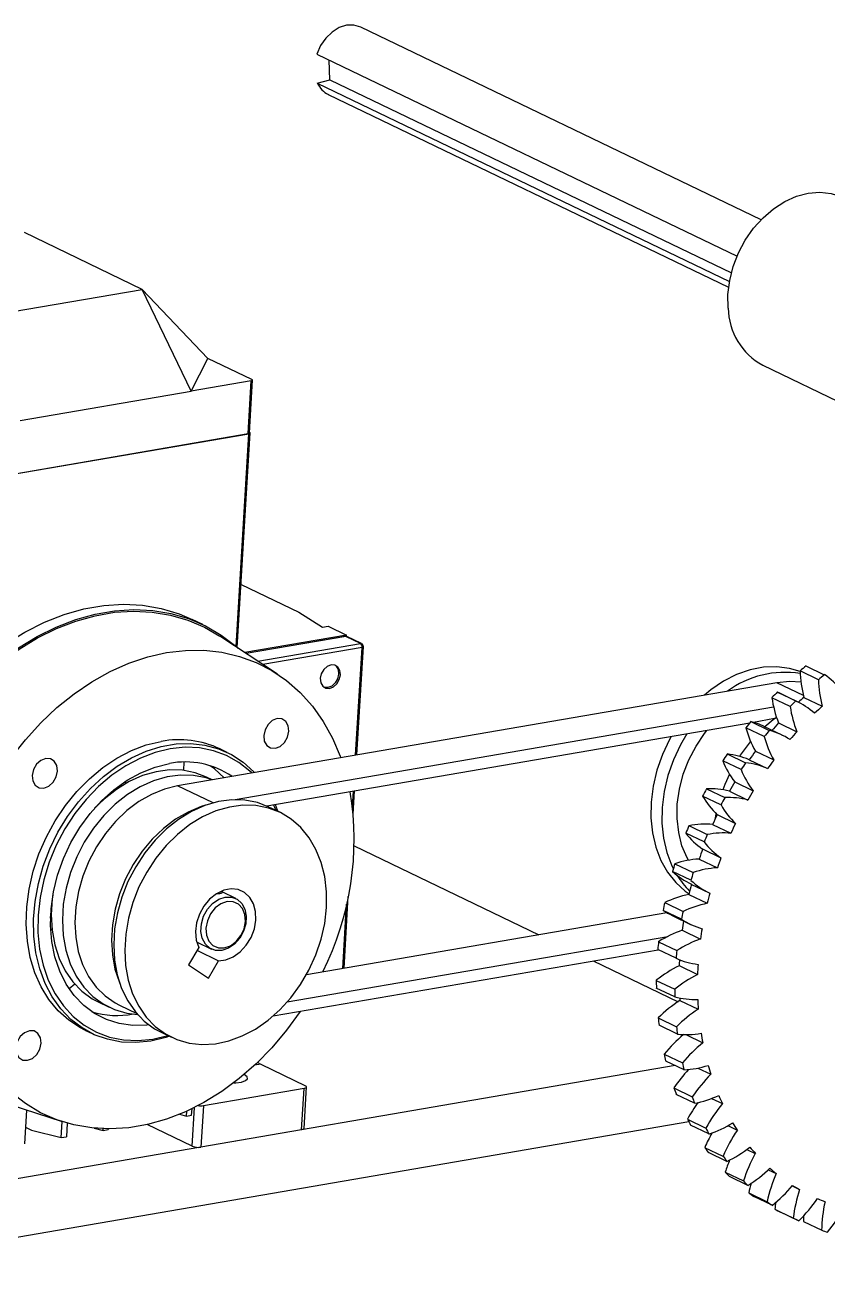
# Model space of a CAD drawing. Header units: millimetres. Extents: x 15 to 415, y 5 to 292.
# Drawn here: x 139.5 to 203.8, y 73.2 to 173.8 of the extents above; entities that cross this region are included whole.
import ezdxf

# ---------------------------------------------------------------- set-up
doc = ezdxf.new("R2010")
doc.units = ezdxf.units.MM

msp = doc.modelspace()

# ---------------------------------------------------------------- linework, layer by layer
at = {"color": 7, "linetype": 'Continuous', "lineweight": 25}
for p, q in [((198.44, 158.23), (166.37, 173.66)), ((162.84, 171.5), (196.52, 155.3)), ((163.88, 169.45), (163.85, 171.02)), ((162.89, 169.17), (163.88, 169.45)), ((162.89, 169.17), (195.91, 153.29)), ((163.88, 169.45), (196.06, 153.97)), ((163.77, 168.26), (195.84, 152.82)), ((148.87, 152.65), (139.42, 157.2)), ((135.9, 150.42), (148.87, 152.65)), ((152.77, 144.49), (148.87, 152.65)), ((148.87, 152.65), (154.13, 147.12)), ((152.77, 144.49), (154.13, 147.12)), ((157.65, 145.43), (154.13, 147.12)), ((198.57, 146.57), (205.35, 143.31)), ((157.6, 145.32), (152.77, 144.49)), ((157.34, 141.1), (157.6, 145.32)), ((157.45, 141.15), (157.7, 145.38)), ((139.09, 142.14), (152.77, 144.49)), ((133.99, 137.06), (157.41, 141.09)), ((134, 137.08), (157.34, 141.1)), ((156.39, 124.05), (157.41, 141.09)), ((156.48, 123.96), (157.52, 141.15)), ((157.47, 141.2), (157.45, 141.21)), ((156.79, 129.01), (161.4, 126.79)), ((161.4, 126.79), (163.3, 125.58)), ((153.73, 125.79), (152.85, 126.21)), ((159.69, 121.83), (155.07, 124.88)), ((165.22, 124.95), (157.08, 123.55)), ((165.11, 124.85), (157.18, 123.49)), ((165.17, 124.85), (157.2, 123.48)), ((163.3, 125.58), (163.75, 125.66)), ((163.75, 125.66), (165.22, 124.95)), ((166.34, 124.28), (165.17, 124.85)), ((165.22, 124.85), (165.22, 124.95)), ((166.44, 124.27), (165.26, 124.83)), ((158.12, 122.87), (166.34, 124.28)), ((166.47, 123.97), (158.52, 122.6)), ((165.96, 115.34), (166.47, 123.97)), ((166.06, 115.36), (166.58, 124.03)), ((203.04, 121.38), (201.57, 122.09)), ((202.04, 122.49), (203.51, 121.78)), ((199.71, 121.14), (151.69, 112.88)), ((201.83, 120.12), (199.71, 121.14)), ((200.78, 119.23), (199.31, 119.94)), ((199.75, 120.39), (201.22, 119.68)), ((199.88, 120.33), (199.75, 120.39)), ((201.34, 119.62), (199.88, 120.33)), ((201.87, 119.96), (203.34, 119.25)), ((199.45, 119.18), (156.32, 111.76)), ((197.54, 117.91), (158.84, 111.26)), ((197.63, 118.03), (199.1, 117.32)), ((199.53, 118.26), (197.84, 117.96)), ((199.84, 117.92), (201.31, 117.21)), ((198.7, 116.82), (197.23, 117.52)), ((200.13, 116.94), (198.66, 117.64)), ((155.68, 115.55), (155.09, 115.84)), ((152.2, 114.77), (152.16, 114.12)), ((196.84, 114.18), (195.37, 114.88)), ((195.73, 115.43), (197.2, 114.72)), ((196.78, 115.33), (196.72, 115.24)), ((197.49, 114.96), (198.96, 114.26)), ((197.99, 115.65), (199.46, 114.95)), ((146.27, 112.3), (146.92, 112.69)), ((146.92, 112.69), (146.93, 112.82)), ((146.92, 112.69), (146.93, 112.69)), ((147.55, 113.07), (147.56, 113.26)), ((154.55, 111.51), (151.69, 112.88)), ((154.47, 113.36), (154.01, 113.58)), ((196.34, 113.19), (197.81, 112.48)), ((165.71, 111.19), (165.78, 112.45)), ((165.77, 110.6), (165.88, 112.47)), ((195.23, 111.35), (193.76, 112.05)), ((194.06, 112.63), (195.53, 111.93)), ((195.91, 112.45), (197.38, 111.74)), ((159.89, 110.76), (159.01, 111.18)), ((192.66, 109.69), (194.13, 108.98)), ((194.56, 109.79), (196.03, 109.08)), ((194.92, 110.57), (196.39, 109.86)), ((193.88, 108.38), (192.41, 109.08)), ((165.85, 108.06), (180.63, 100.95)), ((193.76, 107.82), (195.23, 107.11)), ((193.47, 107.01), (194.94, 106.31)), ((192.82, 105.31), (191.35, 106.01)), ((191.54, 106.63), (193.01, 105.93)), ((192.82, 105.01), (194.29, 104.31)), ((154.97, 104.22), (154.82, 104.2)), ((154.97, 104.22), (154.98, 104.33)), ((155.27, 104.31), (155.28, 104.47)), ((156.35, 103.86), (155.28, 104.38)), ((165.03, 98.27), (165.37, 104.02)), ((192.66, 104.17), (194.12, 103.47)), ((162.02, 97.75), (190.88, 102.72)), ((164.93, 98.25), (165.24, 103.39)), ((192.07, 102.19), (190.6, 102.89)), ((190.73, 103.52), (192.2, 102.81)), ((141.51, 102.09), (141.55, 102.12)), ((141.55, 102.12), (141.52, 102.41)), ((141.55, 102.12), (141.59, 102.09)), ((191.31, 102.49), (192.78, 101.78)), ((141.53, 101.34), (141.64, 101.43)), ((160.48, 95.57), (190.97, 100.81)), ((192.12, 101.31), (193.59, 100.6)), ((153.39, 99.92), (152.58, 98.54)), ((153.22, 100.37), (154.4, 99.8)), ((153.25, 99.7), (154.97, 98.87)), ((159.35, 94.44), (190.21, 99.74)), ((191.64, 99.06), (190.17, 99.77)), ((190.23, 100.39), (191.7, 99.68)), ((154.16, 97.48), (154.97, 98.87)), ((185, 98.85), (191.79, 95.58)), ((152.58, 98.54), (154.16, 97.48)), ((191.89, 98.47), (193.35, 97.76)), ((143.47, 96.99), (143.01, 96.62)), ((190.05, 97.29), (191.52, 96.59)), ((191.52, 95.98), (190.05, 96.68)), ((191.94, 95.68), (193.41, 94.98)), ((145.34, 95.56), (146.22, 95.14)), ((147.03, 95.31), (148.42, 94.64)), ((190.2, 94.28), (191.67, 93.57)), ((191.74, 92.98), (190.27, 93.69)), ((144.26, 93.31), (144.84, 93.03)), ((149.71, 92.59), (150.91, 92.88)), ((150.33, 93.16), (151.22, 92.73)), ((192.42, 92.95), (193.77, 92.3)), ((158.36, 90.57), (157.86, 90.49)), ((158.36, 90.57), (161.93, 88.85)), ((190.67, 91.39), (192.14, 90.68)), ((192.27, 90.13), (190.8, 90.83)), ((191.56, 90.47), (118.85, 77.96)), ((193.38, 90.27), (194.42, 89.77)), ((161.83, 88.64), (153.76, 87.25)), ((161.63, 85.32), (161.83, 88.64)), ((161.83, 85.43), (162.03, 88.75)), ((191.46, 88.67), (192.93, 87.97)), ((137.17, 87.69), (142.44, 85.98)), ((193.12, 87.45), (191.65, 88.15)), ((194.48, 87.84), (195.34, 87.42)), ((139.6, 86.9), (139.44, 84.19)), ((151.85, 86.56), (152.41, 86.42)), ((152.41, 86.42), (152.44, 86.81)), ((152.82, 86.49), (152.85, 87.01)), ((152.87, 84), (153.05, 87.1)), ((153.76, 87.25), (153.56, 83.93)), ((192.65, 85.96), (118.56, 73.22)), ((139.52, 85.52), (139.99, 85.29)), ((142.38, 84.69), (142.45, 85.97)), ((142.85, 85.85), (142.79, 84.76)), ((152.87, 84), (149.27, 85.74)), ((152.41, 86.42), (152.82, 86.49)), ((192.55, 86.16), (194.02, 85.46)), ((194.27, 84.99), (192.8, 85.69)), ((195.78, 85.66), (196.54, 85.29)), ((139.99, 85.29), (142.38, 84.69)), ((142.38, 84.69), (142.79, 84.76)), ((145.01, 85.45), (145.72, 85.27)), ((145.72, 85.27), (145.73, 85.4)), ((145.72, 85.27), (146.13, 85.34)), ((146.13, 85.39), (146.13, 85.34)), ((161.63, 85.32), (153.56, 83.93)), ((193.92, 83.91), (195.39, 83.2)), ((197.3, 83.74), (197.98, 83.42)), ((195.7, 82.78), (194.23, 83.49)), ((195.57, 81.93), (197.04, 81.22)), ((197.39, 80.87), (195.92, 81.57)), ((199.02, 82.12), (199.65, 81.82)), ((200.92, 80.82), (201.52, 80.53)), ((197.45, 80.27), (198.92, 79.56)), ((199.32, 79.27), (197.85, 79.98)), ((199.55, 78.95), (201.02, 78.24)), ((201.46, 78.02), (199.99, 78.72)), ((201.83, 77.98), (203.3, 77.27))]:
    msp.add_line(p, q, dxfattribs=at)
at = {"color": 7, "linetype": 'Continuous', "lineweight": 25, "flags": 128}
for points in [[(166.37, 173.66), (166.37, 173.67), (165.82, 173.82), (165.24, 173.81), (164.64, 173.62), (164.07, 173.27), (163.56, 172.78), (163.14, 172.18), (162.84, 171.5)], [(195.8, 151.15), (195.79, 152.24), (195.93, 153.36), (196.21, 154.48), (196.63, 155.57), (197.18, 156.6), (197.84, 157.55), (198.6, 158.39), (199.44, 159.11), (200.34, 159.69), (201.27, 160.11), (202.22, 160.36), (203.15, 160.43), (204.06, 160.33), (204.9, 160.06), (205.03, 160)], [(157.6, 145.32), (157.63, 145.33), (157.66, 145.34), (157.68, 145.35), (157.7, 145.37), (157.7, 145.38), (157.69, 145.4), (157.68, 145.41), (157.65, 145.43)], [(157.45, 141.15), (157.44, 141.14), (157.43, 141.13), (157.41, 141.12), (157.38, 141.11), (157.34, 141.1)], [(157.41, 141.09), (157.45, 141.1), (157.48, 141.11), (157.5, 141.12), (157.51, 141.14), (157.52, 141.15), (157.51, 141.17), (157.49, 141.18), (157.47, 141.2)], [(132.66, 119.27), (133.75, 120.57), (135.07, 121.93), (136.47, 123.17), (137.94, 124.26), (139.46, 125.2), (141.02, 125.99), (142.6, 126.61), (144.19, 127.05), (145.78, 127.33), (147.35, 127.42), (148.89, 127.34), (150.39, 127.08), (151.83, 126.65), (152.85, 126.21)], [(133.61, 118.94), (134.83, 120.37), (136.14, 121.68), (137.52, 122.88), (138.96, 123.93), (140.45, 124.84), (141.98, 125.6), (143.53, 126.2), (145.09, 126.63), (146.65, 126.9), (148.19, 127), (149.7, 126.93), (151.16, 126.68), (152.57, 126.27), (153.92, 125.7), (155.18, 124.96), (156.36, 124.07), (156.55, 123.9)], [(133.68, 118.86), (134.89, 120.28), (136.19, 121.59), (137.57, 122.78), (139, 123.82), (140.48, 124.73), (142, 125.48), (143.54, 126.08), (145.09, 126.51), (146.63, 126.78), (148.16, 126.87), (149.66, 126.8), (151.12, 126.56), (152.52, 126.15), (153.86, 125.58), (155.07, 124.88)], [(165.17, 124.85), (165.14, 124.85), (165.11, 124.85)], [(166.47, 123.97), (166.51, 123.98), (166.54, 123.99), (166.56, 124), (166.57, 124.02), (166.58, 124.03)], [(138.37, 115.11), (139.5, 116.57), (140.73, 117.92), (142.03, 119.15), (143.4, 120.25), (144.82, 121.22), (146.29, 122.04), (147.79, 122.7), (149.3, 123.21), (150.82, 123.56), (150.82, 123.56)], [(150.82, 123.56), (152.32, 123.73), (153.81, 123.74), (155.25, 123.58), (156.65, 123.25), (157.99, 122.76), (159.25, 122.11), (160.43, 121.31), (161.52, 120.35), (162.5, 119.26), (163.36, 118.04), (164.11, 116.7), (164.73, 115.26), (164.78, 115.14)], [(164.74, 121.76), (164.7, 122.12), (164.54, 122.39), (164.29, 122.55), (163.99, 122.57), (163.67, 122.45), (163.4, 122.2), (163.2, 121.86), (163.12, 121.49), (163.16, 121.13), (163.32, 120.85), (163.57, 120.69), (163.87, 120.67), (164.18, 120.8), (164.46, 121.05), (164.65, 121.39), (164.74, 121.76)], [(164.29, 122.56), (164.39, 122.46), (164.55, 122.19), (164.59, 121.83), (164.51, 121.46), (164.31, 121.12), (164.04, 120.87), (163.72, 120.75), (163.42, 120.76)], [(201.57, 122.04), (200.73, 122.29), (199.7, 122.42), (198.64, 122.38), (197.56, 122.17), (196.48, 121.79), (195.43, 121.25), (194.41, 120.56), (193.9, 120.14)], [(201.64, 121.18), (200.75, 121.24), (199.71, 121.14)], [(160.61, 117.25), (160.56, 117.69), (160.37, 118.04), (160.06, 118.24), (159.68, 118.26), (159.28, 118.1), (158.94, 117.79), (158.7, 117.37), (158.6, 116.9), (158.64, 116.46), (158.84, 116.11), (159.15, 115.91), (159.53, 115.89), (159.92, 116.04), (160.27, 116.36), (160.51, 116.78), (160.61, 117.25)], [(199.68, 118.36), (199.41, 118.16), (198.74, 117.6)], [(191.23, 116.83), (191.1, 116.59), (190.54, 115.38), (190.1, 114.13), (189.8, 112.85), (189.63, 111.57), (189.62, 110.31), (189.74, 109.1), (190.01, 107.96), (190.42, 106.9), (190.95, 105.95), (191.61, 105.12), (192.37, 104.43), (192.67, 104.22)], [(192.5, 117.04), (191.99, 116.17), (191.42, 114.96), (190.98, 113.7), (190.68, 112.42), (190.52, 111.14), (190.5, 109.89), (190.62, 108.68), (190.89, 107.53), (191.3, 106.48), (191.42, 106.23)], [(192.63, 106.91), (192.51, 107.12), (192.1, 108.08), (191.84, 109.13), (191.71, 110.25), (191.73, 111.42), (191.9, 112.61), (192.21, 113.8), (192.65, 114.95), (193.23, 116.05), (193.91, 117.08), (194.1, 117.32)], [(144.26, 93.31), (143.93, 93.48), (142.99, 94.09), (142.14, 94.85), (141.39, 95.75), (140.76, 96.77), (140.26, 97.9), (139.89, 99.13), (139.66, 100.43), (139.56, 101.79), (139.61, 103.19), (139.8, 104.61), (140.13, 106.03), (140.59, 107.42), (141.18, 108.78), (141.89, 110.08), (142.71, 111.3), (143.63, 112.43), (144.63, 113.44), (145.7, 114.34), (146.83, 115.09), (148, 115.7), (149.19, 116.15), (150.39, 116.44)], [(149.55, 92.43), (148.36, 92.31), (147.2, 92.35), (146.08, 92.57), (145.02, 92.94), (144.04, 93.48), (143.14, 94.17), (142.34, 95), (141.65, 95.96), (141.08, 97.04), (140.65, 98.22), (140.34, 99.49), (140.18, 100.82), (140.16, 102.2), (140.28, 103.62), (140.54, 105.04), (140.93, 106.45), (141.46, 107.83), (142.11, 109.16), (142.88, 110.42), (143.75, 111.59), (144.71, 112.67), (145.75, 113.62), (146.85, 114.45), (148, 115.13), (149.18, 115.66), (150.38, 116.03), (151.57, 116.24), (152.75, 116.27), (153.89, 116.14), (154.98, 115.85), (156.01, 115.39), (156.95, 114.77), (157.8, 114.01), (157.86, 113.95)], [(157.64, 113.91), (157.49, 114.05), (156.6, 114.75), (155.62, 115.31), (154.57, 115.69), (153.45, 115.92), (152.29, 115.97), (151.11, 115.85), (149.91, 115.56), (148.72, 115.1), (147.56, 114.49), (146.43, 113.72), (145.37, 112.82), (144.38, 111.79), (143.47, 110.66), (142.67, 109.43), (141.98, 108.12), (141.41, 106.75), (140.98, 105.35), (140.68, 103.93), (140.52, 102.52), (140.51, 101.13), (140.64, 99.79), (140.92, 98.51), (141.33, 97.31), (141.88, 96.22), (142.55, 95.24), (143.33, 94.39), (144.22, 93.69), (145.2, 93.14), (146.25, 92.75), (147.37, 92.52), (148.52, 92.47), (149.71, 92.59), (149.71, 92.59)], [(197.61, 116.43), (197.57, 116.39), (196.78, 115.33)], [(141.13, 115.07), (140.74, 114.91), (140.39, 114.6), (140.15, 114.18), (140.05, 113.71), (140.1, 113.27), (140.29, 112.92), (140.6, 112.72), (140.99, 112.7), (141.38, 112.85), (141.72, 113.17), (141.96, 113.59), (142.07, 114.06), (142.02, 114.5), (141.82, 114.85), (141.51, 115.05), (141.13, 115.07)], [(149.4, 93.72), (149.22, 93.7), (148.1, 93.68), (147.02, 93.83), (145.99, 94.15), (145.04, 94.64), (144.18, 95.28), (143.42, 96.07), (142.77, 96.99), (142.25, 98.04), (141.86, 99.18), (141.61, 100.41), (141.51, 101.7), (141.56, 103.03), (141.75, 104.38), (142.08, 105.73), (142.55, 107.05), (143.14, 108.33), (143.86, 109.54), (144.68, 110.66), (145.6, 111.67), (146.6, 112.57), (147.66, 113.32), (148.76, 113.93), (149.9, 114.38), (151.04, 114.66)], [(154.44, 113.36), (153.98, 113.51), (152.98, 113.7), (151.93, 113.73), (150.85, 113.59), (149.77, 113.28), (148.7, 112.8), (147.67, 112.17), (146.69, 111.4), (145.78, 110.5), (144.95, 109.48), (144.22, 108.37)], [(154.01, 113.58), (153.1, 113.93), (152.1, 114.13), (151.04, 114.16), (149.97, 114.01), (148.89, 113.7), (147.82, 113.22), (146.79, 112.59), (145.81, 111.82), (145.04, 111.08)], [(155.42, 113.53), (154.64, 114.24), (154.31, 114.47)], [(195.91, 113.82), (195.53, 112.98), (195.37, 112.56)], [(151.69, 112.88), (150.64, 112.62), (149.6, 112.19), (148.59, 111.61), (147.62, 110.89), (146.73, 110.03), (145.91, 109.06), (145.19, 107.99), (144.59, 106.84), (144.1, 105.64), (143.75, 104.41), (143.53, 103.17), (143.46, 101.94), (143.53, 100.74), (143.74, 99.6), (144.09, 98.55), (144.57, 97.59), (145.17, 96.75), (145.89, 96.04), (146.7, 95.48), (147.03, 95.31)], [(159.01, 111.18), (158.1, 111.53), (157.09, 111.73), (156.04, 111.75), (154.96, 111.61), (153.88, 111.3), (152.82, 110.82), (151.78, 110.19), (150.8, 109.42), (149.89, 108.52), (149.06, 107.5), (148.34, 106.39)], [(153.94, 111.32), (153.58, 111.21), (152.54, 110.78), (151.52, 110.2), (150.56, 109.47), (149.66, 108.61), (148.85, 107.64), (148.13, 106.58), (147.52, 105.43), (147.04, 104.23), (146.69, 103), (146.47, 101.75), (146.4, 100.52), (146.47, 99.33), (146.68, 98.19), (147.03, 97.13), (147.07, 97.03)], [(149.22, 105.97), (148.6, 104.78), (148.11, 103.54), (147.75, 102.27), (147.54, 100.99), (147.46, 99.72), (147.53, 98.49), (147.74, 97.32), (148.09, 96.22), (148.58, 95.23), (149.19, 94.35), (149.91, 93.6), (150.73, 93), (151.64, 92.55), (152.62, 92.27), (153.65, 92.16), (154.72, 92.21), (155.8, 92.44), (156.87, 92.84), (157.93, 93.39), (158.94, 94.09), (159.88, 94.93), (160.76, 95.89), (161.54, 96.96), (162.21, 98.11), (162.76, 99.33), (163.19, 100.58), (163.48, 101.86), (163.62, 103.14), (163.63, 104.39), (163.49, 105.6), (163.2, 106.74), (162.78, 107.78), (162.24, 108.72), (161.57, 109.54), (160.79, 110.21), (159.93, 110.74), (158.98, 111.1), (157.97, 111.3), (156.92, 111.33), (155.85, 111.18), (154.77, 110.87), (153.7, 110.4), (152.67, 109.77), (151.68, 108.99), (150.77, 108.09), (149.94, 107.08), (149.22, 105.97)], [(159.58, 110.91), (159.49, 111.13), (159.39, 111.35)], [(159.51, 111.37), (159.68, 110.96), (159.72, 110.84)], [(194.83, 110.66), (194.79, 110.44), (194.75, 110.19)], [(144.22, 108.37), (143.61, 107.18), (143.12, 105.94), (142.76, 104.67), (142.54, 103.39), (142.47, 102.12), (142.53, 100.89), (142.75, 99.72), (143.1, 98.62), (143.58, 97.63), (144.19, 96.75), (144.91, 96), (145.74, 95.4), (146.65, 94.95), (147.63, 94.67), (148.48, 94.57)], [(148.34, 106.39), (147.72, 105.21), (147.23, 103.97), (146.87, 102.69), (146.65, 101.41), (146.58, 100.14), (146.65, 98.91), (146.86, 97.74), (147.21, 96.65), (147.7, 95.65), (148.31, 94.77), (149.03, 94.02), (149.85, 93.42), (150.33, 93.16)], [(141.7, 104.13), (141.66, 103.82), (141.58, 102.55), (141.65, 101.32), (141.87, 100.14), (142.22, 99.05), (142.7, 98.05), (143.31, 97.17), (144.03, 96.43), (144.86, 95.82), (145.34, 95.56)], [(154.97, 98.87), (155.56, 98.94), (156.16, 99.18), (156.71, 99.57), (157.2, 100.1), (157.58, 100.72), (157.85, 101.41), (157.97, 102.12), (157.95, 102.8), (157.78, 103.42), (157.48, 103.94), (157.06, 104.33), (156.55, 104.56), (155.98, 104.62), (155.39, 104.51), (154.8, 104.23), (154.26, 103.8), (153.8, 103.24), (153.44, 102.6), (153.21, 101.9), (153.13, 101.2), (153.18, 100.52), (153.39, 99.92)], [(155.25, 99.69), (154.74, 99.69), (154.29, 99.86), (153.92, 100.2), (153.67, 100.66), (153.56, 101.22), (153.6, 101.82), (153.78, 102.43), (154.09, 102.99), (154.5, 103.46), (154.99, 103.79), (155.51, 103.97), (156.01, 103.97), (156.47, 103.79), (156.83, 103.46), (157.08, 103), (157.19, 102.44), (157.16, 101.83), (156.98, 101.23), (156.67, 100.67), (156.25, 100.2), (155.77, 99.87), (155.25, 99.69)], [(155.44, 99.89), (155.93, 100.07), (156.39, 100.4), (156.76, 100.88), (157.02, 101.43), (157.13, 102.02), (157.09, 102.58), (156.89, 103.06), (156.57, 103.41), (156.15, 103.59), (155.66, 103.6), (155.17, 103.43), (154.71, 103.09), (154.34, 102.62), (154.09, 102.06), (153.97, 101.47), (154.02, 100.91), (154.21, 100.44), (154.53, 100.09), (154.96, 99.9), (155.44, 99.89)], [(161.52, 94.81), (161.51, 94.8), (160.43, 93.3), (159.25, 91.89), (157.98, 90.6), (156.64, 89.43), (155.25, 88.39), (153.8, 87.5), (152.32, 86.76), (150.81, 86.17), (149.29, 85.74), (147.78, 85.48), (146.28, 85.39), (144.82, 85.47), (143.39, 85.71), (142.02, 86.12), (140.72, 86.69), (139.5, 87.42), (138.37, 88.3)], [(138.74, 91.9), (138.79, 91.46), (138.98, 91.11), (139.29, 90.91), (139.67, 90.89), (140.07, 91.04), (140.41, 91.36), (140.65, 91.78), (140.76, 92.25), (140.71, 92.69), (140.51, 93.03), (140.2, 93.24), (139.82, 93.26), (139.43, 93.1), (139.08, 92.79), (138.84, 92.37), (138.74, 91.9)], [(151.05, 92.81), (150.75, 92.72), (149.55, 92.43)], [(156.2, 89.08), (156.36, 89.08), (156.82, 89.14), (157.14, 89.26), (157.3, 89.41), (157.26, 89.57), (157.03, 89.74)], [(161.83, 88.64), (161.9, 88.66), (161.96, 88.68), (162, 88.7), (162.02, 88.73), (162.03, 88.76), (162.02, 88.79), (161.98, 88.82), (161.93, 88.85)], [(161.83, 85.43), (161.82, 85.41), (161.8, 85.38), (161.76, 85.36), (161.7, 85.34), (161.63, 85.32)], [(201.85, 78.41), (201.84, 78.26), (201.83, 77.98)]]:
    msp.add_lwpolyline(points, dxfattribs=at)
at = {"color": 7, "linetype": 'Continuous', "lineweight": 25}
for centre, radius, start, end in [((164.6, 169.93), 1.86, 203.8352, 243.7961), ((201.13, 151.25), 5.33, 181.1227, 241.3335), ((165.15, 124.61), 0.25, 64.305, 99.7604), ((165.19, 124.69), 0.154, 64.7694, 100.7096), ((166.15, 124.01), 0.332, 352.9515, 53.6585), ((166.37, 124.13), 0.154, 64.7694, 100.7096), ((166.33, 124.04), 0.25, 356.5623, 64.305), ((200.33, 114.26), 7.71, 80.6483, 126.5255), ((220.65, 99.86), 29.29, 129.4363, 130.6384), ((211.46, 122.38), 9.89, 181.6769, 194.1918), ((222.12, 99.15), 29.29, 129.4363, 130.6384), ((200.07, 116.63), 6.2, 39.1412, 56.2479), ((212.93, 121.67), 9.89, 181.6769, 194.1918), ((222.1, 98.31), 31.42, 135.3403, 136.4876), ((208.18, 121.19), 8.96, 188.0352, 201.4051), ((220.49, 99.4), 27.74, 132.1643, 133.3344), ((223.57, 97.6), 31.42, 135.3403, 136.4876), ((209.65, 120.48), 8.96, 188.0352, 201.4051), ((198.76, 114.27), 5.94, 48.0295, 65.6207), ((222.01, 98.63), 27.82, 132.1657, 133.8543), ((223.39, 97.17), 33.15, 140.9992, 142.1062), ((196.1, 112.33), 5.9, 64.3216, 74.9588), ((221.82, 98.1), 29.6, 137.9484, 139.5686), ((205.05, 119.59), 8.09, 194.8229, 209.1428), ((224.86, 96.46), 33.15, 140.9992, 142.1062), ((206.52, 118.89), 8.09, 194.8229, 209.1428), ((197.58, 111.64), 5.88, 57.2628, 74.9732), ((223.29, 97.39), 29.6, 137.9484, 139.5686), ((151.82, 108.89), 7.68, 64.7466, 100.7324), ((152.3, 108.12), 6.67, 55.8596, 100.9092), ((224.36, 96.46), 34.34, 146.4857, 147.5669), ((202.15, 117.64), 7.32, 202.1049, 217.4144), ((195.11, 109.44), 6.02, 66.6497, 84.0921), ((225.83, 95.76), 34.34, 146.4857, 147.5669), ((196.58, 108.73), 6.02, 66.6497, 84.0921), ((222.87, 97.26), 30.94, 143.5193, 145.0921), ((224.34, 96.55), 30.94, 143.5193, 145.0921), ((203.62, 116.93), 7.32, 202.1049, 217.4144), ((223.55, 96.81), 31.76, 148.9506, 150.4963), ((142.19, 108.57), 23.65, 333.3889, 9.3313), ((224.85, 96.17), 34.91, 151.871, 152.9404), ((199.56, 115.39), 6.69, 209.9243, 226.1777), ((194.37, 106.29), 6.35, 75.9709, 92.8067), ((226.32, 95.47), 34.91, 151.871, 152.9404), ((195.84, 105.59), 6.35, 75.9709, 92.8067), ((225.02, 96.1), 31.76, 148.9506, 150.4963), ((201.03, 114.68), 6.69, 209.9243, 226.1777), ((224.76, 96.21), 34.81, 157.2249, 158.2963), ((193.97, 102.96), 6.85, 85.0224, 101.0126), ((223.74, 96.7), 31.98, 154.3126, 155.8513), ((225.21, 96), 31.98, 154.3126, 155.8513), ((197.3, 112.94), 6.23, 218.2845, 235.326), ((226.23, 95.5), 34.81, 157.2249, 158.2963), ((195.44, 102.25), 6.85, 85.0224, 101.0126), ((223.38, 96.85), 31.58, 159.6747, 161.2262), ((198.77, 112.24), 6.23, 218.2845, 235.326), ((193.95, 99.5), 7.53, 93.651, 108.6735), ((224.84, 96.14), 31.58, 159.6747, 161.2262), ((224.04, 96.46), 34.06, 162.6165, 163.7038), ((195.41, 110.38), 5.96, 227.1303, 244.6888), ((197.25, 109.14), 6.52, 211.8706, 225.9908), ((225.51, 95.75), 34.06, 162.6165, 163.7038), ((195.42, 98.8), 7.53, 93.651, 108.6735), ((222.44, 97.13), 30.6, 165.1062, 166.6907), ((196.88, 109.67), 5.96, 227.1303, 244.6888), ((194.35, 96.02), 8.33, 101.7693, 115.8063), ((223.91, 96.42), 30.6, 165.1062, 166.6907), ((222.72, 96.78), 32.7, 168.1157, 169.2329), ((193.86, 107.79), 5.88, 236.3362, 244.2994), ((224.19, 96.08), 32.7, 168.1157, 169.2329), ((195.82, 95.31), 8.33, 101.7693, 115.8063), ((195.33, 107.08), 5.88, 236.3372, 254.0532), ((220.96, 97.42), 29.1, 170.8513, 172.3158), ((195.18, 92.6), 9.23, 109.3518, 122.462), ((222.45, 96.71), 29.12, 170.6777, 172.3156), ((220.89, 97.06), 30.84, 173.7937, 174.9554), ((222.35, 96.35), 30.84, 173.7937, 174.9554), ((196.65, 91.9), 9.23, 109.3518, 122.462), ((194.1, 104.53), 6, 245.7185, 263.2039), ((218.99, 97.6), 27.12, 177.1586, 178.1755), ((196.41, 89.36), 10.17, 116.42, 128.7093), ((197.88, 88.65), 10.17, 116.42, 128.7093), ((220.58, 96.89), 27.24, 176.4611, 178.1735), ((218.67, 97.16), 28.62, 179.7237, 180.9445), ((220.14, 96.45), 28.62, 179.7237, 180.9445), ((197.99, 86.39), 11.09, 123.025, 134.6236), ((193.15, 102.07), 6.31, 255.0559, 271.9643), ((216.75, 97.57), 24.88, 183.8828, 184.3418), ((218.44, 96.88), 25.1, 182.5301, 184.3383), ((146.86, 101.57), 7.09, 253.3637, 280.4479), ((199.45, 85.68), 11.09, 123.025, 134.6236), ((216.27, 97.01), 26.21, 185.9794, 187.274), ((217.74, 96.3), 26.21, 185.9794, 187.274), ((199.86, 83.76), 11.94, 129.6728, 140.2763), ((192.43, 99.75), 6.8, 264.142, 280.2233), ((216.22, 96.62), 22.86, 188.9581, 190.8827), ((201.31, 83.06), 11.92, 129.2338, 140.2812), ((213.86, 96.59), 23.77, 192.6325, 194.0145), ((215.33, 95.88), 23.77, 192.6325, 194.0145), ((201.99, 81.49), 12.75, 137.2107, 145.7239), ((191.9, 97.57), 7.45, 272.8175, 287.9382), ((203.36, 80.86), 12.62, 135.1199, 145.7562), ((214.08, 96.11), 20.66, 195.8141, 197.873), ((211.64, 95.92), 21.44, 199.7466, 201.2268), ((213.1, 95.21), 21.44, 199.7466, 201.2268), ((191.55, 95.54), 8.25, 280.9884, 295.1215), ((212.18, 95.4), 18.63, 203.1549, 205.3605), ((153.55, 88.68), 1.44, 261.8261, 278.6425), ((204.13, 79.77), 13.24, 144.2301, 151.0957), ((205.51, 79.12), 13.12, 140.7577, 151.1204), ((209.74, 95.07), 19.36, 207.367, 208.9511), ((191.35, 93.64), 9.14, 288.6237, 301.8216), ((210.64, 94.58), 16.89, 211.0131, 213.3683), ((206.25, 78.53), 13.44, 150.9173, 156.4325), ((211.21, 94.36), 19.36, 207.367, 208.9511), ((207.67, 77.85), 13.39, 146.2201, 156.4433), ((153.35, 85.24), 1.33, 248.8031, 279.4142), ((208.29, 94.15), 17.64, 215.5068, 217.1923), ((191.33, 91.85), 10.07, 295.741, 308.1061), ((209.53, 93.77), 15.5, 219.3822, 221.8755), ((209.76, 93.45), 17.64, 215.5068, 217.1923), ((208.23, 77.77), 13.33, 157.3986, 161.807), ((209.77, 77.04), 13.41, 151.578, 161.7939), ((207.31, 93.32), 16.36, 224.1316, 225.9045), ((191.5, 90.15), 11, 302.3891, 314.05), ((211.76, 76.66), 13.16, 156.9006, 167.2413), ((208.84, 93.09), 14.54, 228.2013, 230.8039), ((208.77, 92.61), 16.36, 224.1316, 225.9045), ((210.05, 77.43), 12.91, 163.787, 167.2848), ((191.93, 88.52), 11.85, 308.634, 319.7297), ((208.53, 92.67), 14.02, 237.348, 240.014), ((213.61, 76.66), 12.69, 162.2568, 172.8562), ((206.77, 92.71), 15.54, 233.147, 234.9812), ((208.24, 92), 15.54, 233.147, 234.9812), ((211.72, 77.44), 12.27, 170.1811, 172.931), ((192.65, 86.97), 12.56, 314.5487, 325.2195), ((208.5, 92.63), 13.97, 246.6463, 249.3185), ((215.3, 77), 12.01, 167.7161, 178.7112), ((206.61, 92.45), 15.23, 242.3995, 244.2585), ((193.72, 85.5), 13.08, 320.2078, 330.5916), ((208.08, 91.74), 15.23, 242.3995, 244.2585), ((208.15, 91.93), 15.44, 251.6941, 253.5367)]:
    msp.add_arc(centre, radius, start, end, dxfattribs=at)
msp.add_ellipse((157.13, 92.71), major_axis=(-1.81, 2.19), ratio=0.280403, start_param=2.430063, end_param=2.594142, dxfattribs=at)
msp.add_open_spline([(155.27, 104.31), (155.27, 104.31), (155.28, 104.3), (155.23, 104.28), (155.13, 104.25), (155.02, 104.23), (154.97, 104.22)], degree=3, knots=[0, 0, 0, 0, 0.001241, 0.364299, 0.73664, 1, 1, 1, 1], dxfattribs=at)

doc.saveas('drawing.dxf')
